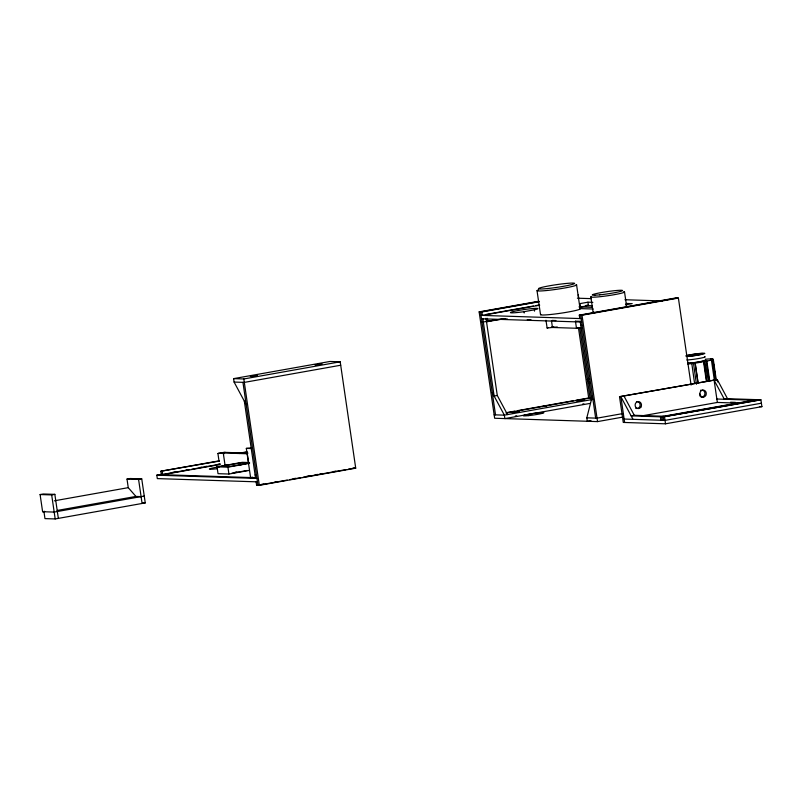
<?xml version="1.0" encoding="UTF-8"?>
<svg xmlns="http://www.w3.org/2000/svg" width="802" height="802" viewBox="0 0 802 802"><rect width="100%" height="100%" fill="white"/><g stroke="black" fill="none" stroke-linecap="round" stroke-linejoin="round"><path stroke-width="1.2" d="M557.27 326.965L547.124 328.018L545.972 320.249M590.974 420.619L587.315 421.271L586.813 417.832L592.417 395.817M219.036 461.24L217.913 453.521L218.405 453.28L224.229 452.348L247.968 453.12M547.094 327.968L548.087 327.637M693.499 363.346L696.437 384.258M694.552 383.266L691.805 363.567L695.214 363.105L698.081 382.714M225.552 452.428L217.964 453.541M714.442 380.78L711.404 359.938L712.397 359.547L713.299 359.436L716.336 380.268M712.356 359.567L715.254 379.156M713.299 359.436L712.316 359.827L715.173 379.436M711.404 359.938L712.808 359.637L715.665 379.246M583.896 403.827L582.663 404.088M703.324 361.782L706.863 361.181L709.72 380.79M705.038 361.461L706.863 361.181M623.154 417.04L597.53 421.601L494.654 418.253L479.135 311.878L538.914 301.231M539.054 301.492L480.488 311.918L495.516 414.865M479.135 311.878L481.852 311.968L539.195 301.752M485.872 314.484L533.45 306.013M535.896 305.582L538.332 305.141M539.696 305.191L482.353 315.397L481.852 311.968M534.332 309.843A13.915 1.043 -8.3 0 0 530.784 308.72A13.915 1.043 -8.3 0 0 510.874 312.269A13.915 1.043 -8.3 0 0 523.997 311.687L534.332 309.843L534.523 311.126M592.848 302.354L587.926 302.194L580.026 303.597L580.528 307.036L588.427 305.622L592.127 305.742M490.022 320.79L492.458 320.349M502.343 318.885L481.992 322.214M486.513 321.702L504.919 318.705M585.44 305.582L587.876 305.151M625.45 304.84L632.217 303.637L626.071 303.437M579.786 318.564L579.285 315.136L675.675 297.973L678.392 298.063L691.093 385.07M677.038 298.013L580.648 315.176L595.665 418.123M579.285 315.136L582.011 315.226L678.392 298.063M246.204 404.659L234.094 382.063L233.593 378.634L329.973 361.471L340.198 361.802L355.717 468.178L259.327 485.34L256.61 485.25L256.109 481.822M233.593 378.634L243.808 378.965L340.198 361.802M340.7 365.231L244.309 382.394L234.094 382.063M579.645 327.697L576.488 328.259L575.435 321.051M507.526 414.594L497.28 395.476L494.122 396.038L482.854 318.825M589.45 379.065L587.345 379.436L589.62 383.687M711.304 358.935L712.767 358.815L710.542 358.925L712.086 358.795M252.69 477.18L250.585 477.561L246.334 448.388L251.768 447.907M237.763 453.461L246.054 451.987M239.126 453.501L247.417 452.027M256.269 477.741L161.332 474.654L160.831 471.225L219.247 460.829M160.831 471.225L219.397 461.09M144.25 496.047L54.185 512.087L42.606 511.706L40.1 494.553L43.258 493.982L54.847 494.363L58.346 518.383M141.092 496.608L135.939 496.438L128.25 487.656L127.007 479.075L130.165 478.513L141.743 478.884L145.252 502.904L55.188 518.944L44.962 518.613L43.97 511.746M507.566 412.428L514.884 411.125M517.33 410.694L573.45 400.699M575.886 400.268L588.087 398.093M257.472 481.862L157.312 478.604L156.811 475.175L161.693 474.303M172.671 472.348L175.107 471.917M186.094 469.962L188.53 469.531M199.508 467.576L201.954 467.135M204.39 466.704L206.826 466.273M217.813 464.318L220.249 463.877M505.972 413L588.738 398.263L592.598 398.393M158.174 475.225L189.322 469.671M191.758 469.24L219.748 464.258M546.643 406.053L542.122 406.564M219.898 464.518L162.696 474.704L162.194 471.275M40.1 494.553L51.679 494.924L54.847 494.363M127.007 479.075L138.586 479.456L141.743 478.884M592.718 399.426L504.368 415.155L494.152 414.824M249.392 470.383L228.931 474.032L218.024 473.671L217.021 466.814L242.304 462.313L249.572 462.543M240.51 462.914L221.552 466.293L229.723 466.553L248.69 463.185L240.51 462.914L240.841 465.2M663.655 420.328L663.154 416.9L760.897 399.787L761.9 406.644L665.52 423.807L623.274 422.433L619.515 396.699L717.269 379.577L727.514 398.694L724.356 399.256L714.101 380.148L717.359 402.444L738.361 403.135M217.021 466.814L227.928 467.165L249.592 463.305M590.272 403.376L504.869 418.584L504.368 415.155L492.258 392.559M54.366 500.809L128.25 487.656M231.908 473.21L247.317 470.463M42.606 511.706L44.712 511.335M57.122 510.473L135.939 496.438M622.653 413.601L597.029 418.163L586.813 417.832M663.585 416.248L634.292 415.296L631.134 415.857L661.79 416.86L758.171 399.697L725.018 398.614M641.901 415.887L717.359 402.444M256.61 485.25L259.046 484.819M261.482 484.378L263.928 483.947M274.906 481.992L277.342 481.561M293.201 478.734L295.647 478.303M306.625 476.348L309.071 475.907M315.166 474.824L317.602 474.393M320.048 473.952L322.484 473.521M333.472 471.566L335.908 471.135M287.246 480.077L257.963 485.3L242.946 382.353M289.692 479.646L300.67 477.691M303.106 477.26L345.812 469.651M348.248 469.22L354.354 468.137M756.807 399.647L660.427 416.809L660.928 420.248M663.154 416.9L760.897 399.787M761.399 403.216L665.018 420.378L624.136 419.045M516.678 415.827L515.305 416.017M236.891 471.947L235.086 472.208M695.214 363.105L694.251 363.246M551.435 327.066L553.751 326.815M692.647 363.456L692.116 363.527M577.38 298.194L591.144 298.635M624.948 299.737L662.512 300.961M578.994 306.895L592.528 307.336M579.706 308.58L593.239 309.021M480.989 315.356L581.149 318.605M502.333 318.795L507.315 318.955M527.255 319.607L530.994 319.727M552.177 320.419L555.916 320.539M575.856 321.191L580.838 321.351M481.491 318.785L581.65 322.043M580.788 325.432L582.152 325.472M577.159 327.617L582.132 327.777M581.29 328.419L552.458 327.477L551.475 320.72M716.858 399.015L753.649 400.208M619.515 396.699L717.269 379.577L717.61 381.942M730.592 402.213L735.444 402.373M759.424 406.564L761.9 406.644M543.706 406.283L545.069 406.333M246.334 448.388L250.876 448.539M352.99 468.087L355.717 468.178M225.021 465L228.63 465.11M255.106 474.954L256.47 475.005M156.811 475.175L256.971 478.433M142.977 502.834L145.252 502.904M624.046 396.178L634.292 415.296M632.989 419.336L620.878 396.739L624.638 422.484M713.309 362.494L713.84 366.173M714.201 368.619L715.274 375.978M709.209 380.81L706.341 361.201A17.383 1.303 -8.3 0 0 705.189 359.256M708.286 381.07L704.948 361.481L703.565 361.742L706.331 381.371M703.986 361.742L706.853 381.351M699.685 393.742L700.046 396.198M695.113 363.196L697.971 382.805M664.517 416.95L665.52 423.807M661.79 416.86L662.292 420.288M624.527 291.988L626.603 306.234M590.843 296.92L593.109 312.379M587.926 302.194L588.427 305.622M582.011 315.226L597.53 421.601M578.242 294.805L578.743 298.234M576.578 284.84L580.087 308.86M580.287 321.993L591.555 399.206M579.806 327.797L590.092 398.313M578.463 327.828L588.738 398.263M537.019 290.675L540.528 314.695M523.997 311.687L524.187 312.97M487.375 318.314L487.877 321.742M486.012 318.264L497.28 395.476M243.808 378.965L259.327 485.34M244.339 401.18L255.607 478.393M248.7 463.376L247.297 453.762L223.267 452.99L225.111 465.641M227.928 467.165L228.931 474.032M224.229 452.348L224.41 453.641M138.586 479.456L142.094 503.476M51.679 494.924L55.188 518.944M217.532 468.659A10.436 0.782 -8.3 0 1 209.402 468.98A10.436 0.782 -8.3 0 1 219.728 466.774M702.121 390.053A3.479 3.198 -88.1 0 1 704.908 393.902A3.479 3.198 -88.1 0 1 701.339 396.96M700.657 390.233A3.479 3.198 -88.1 0 1 700.948 390.133M636.447 401.601A3.479 3.198 -88.1 0 1 640.116 405.481A3.479 3.198 -88.1 0 1 635.635 408.218M579.595 308.64A20 1.504 -8.3 0 1 560.819 313.211A20 1.504 -8.3 0 1 540.809 314.344M576.097 284.62A20 1.504 -8.3 0 1 555.024 289.522A20 1.504 -8.3 0 1 538.603 289.803M595.134 312.66A17.022 1.273 -8.3 0 1 593.731 311.898M623.615 291.727A17.022 1.273 -8.3 0 1 608.116 295.677A17.022 1.273 -8.3 0 1 591.495 296.449M594.533 295.557A17.022 1.273 -8.3 0 1 595.054 295.437M702.311 361.973A17.383 1.303 -8.3 0 1 687.755 364.048M704.096 360.479A8.692 0.652 -8.3 0 1 697.529 362.093A8.692 0.652 -8.3 0 1 687.745 363.156M703.956 396.85A17.383 1.303 -8.3 0 1 701.179 397.281M704.637 356.639A10.436 0.782 -8.3 0 1 700.036 358.273A10.436 0.782 -8.3 0 1 686.793 359.988M705.459 360.098A10.436 0.782 -8.3 0 1 700.487 361.712A10.436 0.782 -8.3 0 1 687.895 363.386M686.171 355.627A10.436 0.782 -8.3 0 1 701.118 353.321A10.436 0.782 -8.3 0 1 701.991 354.344A10.436 0.782 -8.3 0 1 686.933 356.519M686.191 355.918A8.692 0.652 -8.3 0 1 699.494 353.622A8.692 0.652 -8.3 0 1 699.334 354.725A8.692 0.652 -8.3 0 1 686.141 356.258M250.384 376.439L257.262 375.456L250.435 376.409M315.166 364.91L322.043 363.918L315.216 364.87M512.308 412.679L519.185 411.687L512.308 412.679M577.089 401.14L583.966 400.158L577.089 401.14M688.487 355.727L700.517 353.993L688.487 355.727M528.207 415.647A10.436 0.782 -8.3 0 0 543.876 412.719A10.436 0.782 -8.3 0 0 528.588 414.223A10.436 0.782 -8.3 0 0 528.207 415.647M705.65 395.627A3.479 3.198 -88.1 0 0 703.484 390.093A3.479 3.198 -88.1 0 0 700.146 394.925A3.479 3.198 -88.1 0 0 705.65 395.627M640.868 407.155A3.479 3.198 -88.1 0 0 638.693 401.632A3.479 3.198 -88.1 0 0 635.364 406.464A3.479 3.198 -88.1 0 0 640.868 407.155M547.596 288.54A18.256 1.373 -8.3 0 0 574.613 283.417A18.256 1.373 -8.3 0 0 547.435 286.164A18.256 1.373 -8.3 0 0 547.596 288.54M599.756 294.845A15.278 1.143 -8.3 0 0 622.553 290.555A15.278 1.143 -8.3 0 0 599.996 292.81A15.278 1.143 -8.3 0 0 599.756 294.845"/></g></svg>
